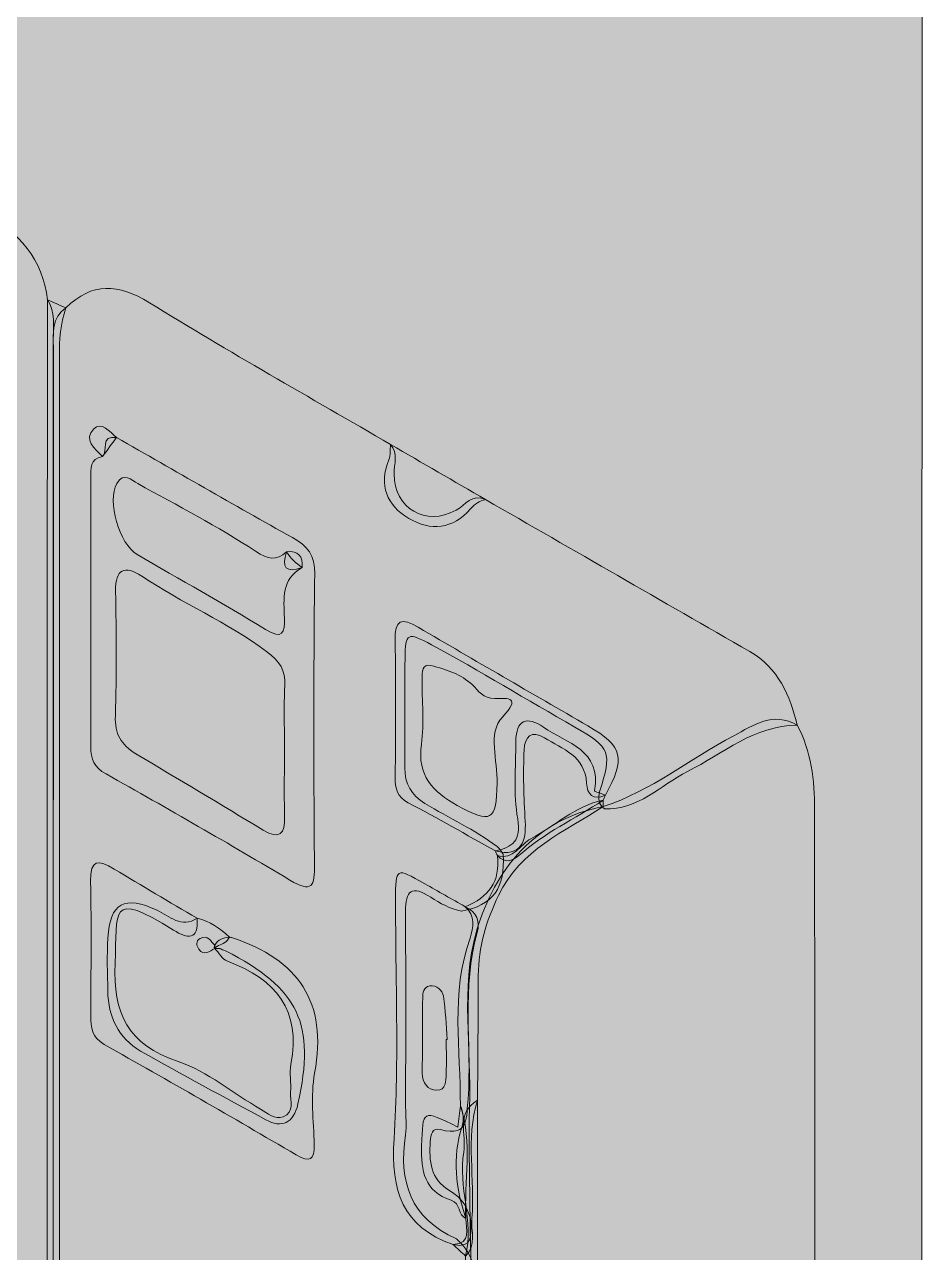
# Model space of a CAD drawing. Header units: inches. Extents: x -8 to 10100, y -1893 to 1161.
# Drawn here: x 784.5 to 853.5, y 107.8 to 202.2 of the extents above; entities that cross this region are included whole.
import ezdxf

# ---------------------------------------------------------------- set-up
doc = ezdxf.new("R2010")
doc.units = ezdxf.units.IN
doc.header["$MEASUREMENT"] = 0
doc.layers.add('Layer 10', color=7, linetype='Continuous')

# ---------------------------------------------------------------- blocks, each defined once
blk = doc.blocks.new('block 327')
at = {"layer": 'Layer 10', "true_color": 0xfefefe}
h = blk.add_hatch(color=7, dxfattribs=at)
h.dxf.hatch_style = 2
edge = h.paths.add_edge_path()
edge.add_spline(control_points=[(652.8, -36), (652.8, 48.375), (652.806, 132.75), (652.755, 217.124), (652.754, 218.733), (653.251, 218.91), (654.644, 218.909), (720.306, 218.876), (785.969, 218.874), (851.632, 218.916), (853.109, 218.917), (853.48, 218.61), (853.479, 217.089), (853.435, 133.351), (853.433, 49.613), (853.49, -34.125), (853.492, -35.858), (853.024, -36.04), (851.476, -36.039), (785.254, -35.994), (719.031, -36), (652.8, -36)], knot_values=[0, 0, 0, 0, 1, 1, 1, 2, 2, 2, 3, 3, 3, 4, 4, 4, 5, 5, 5, 6, 6, 6, 7, 7, 7, 7], degree=3, periodic=1)
at = {"layer": 'Layer 10', "true_color": 0x75767b}
h = blk.add_hatch(color=8, dxfattribs=at)
h.dxf.hatch_style = 2
edge = h.paths.add_edge_path()
edge.add_spline(control_points=[(819.936, 165.666), (826.703, 161.77), (833.469, 157.874), (840.237, 153.978), (842.421, 152.721), (843.306, 150.629), (843.872, 148.33), (840.572, 148.301), (838.178, 146.151), (835.449, 144.768), (833.366, 143.712), (831.664, 141.785), (829.054, 141.9), (828.846, 142.044), (828.716, 142.24), (828.659, 142.485), (828.622, 142.724), (828.635, 142.962), (828.689, 143.197), (829.651, 146.251), (829.542, 146.62), (826.788, 148.18), (823.107, 150.265), (819.512, 152.498), (815.786, 154.504), (813.921, 155.508), (813.773, 155.449), (813.742, 153.444), (813.699, 150.651), (813.75, 147.856), (813.724, 145.063), (813.712, 143.811), (814.215, 142.964), (815.274, 142.315), (817.111, 141.19), (819.083, 140.292), (820.828, 139.007), (821.015, 138.832), (821.159, 138.629), (821.271, 138.4), (821.478, 135.829), (820.482, 134.466), (818.086, 134.032), (817.214, 134.211), (816.438, 134.627), (815.711, 135.109), (814.273, 136.061), (813.766, 135.623), (813.776, 133.993), (813.807, 128.985), (813.788, 123.978), (813.787, 118.97), (813.787, 118.255), (813.877, 117.526), (813.772, 116.826), (813.239, 113.252), (814.15, 110.416), (817.69, 108.851), (818.216, 108.345), (818.686, 107.804), (818.897, 107.085), (819.168, 99.261), (819.214, 91.436), (818.883, 83.613), (817.745, 81.894), (816.887, 83.113), (815.986, 83.887), (815.087, 85.595), (813.681, 86.683), (811.87, 87.32), (809.665, 88.094), (807.845, 89.582), (805.811, 90.677), (804.872, 91.183), (803.976, 91.636), (802.878, 91.441), (797.355, 93.96), (792.326, 97.355), (787.082, 100.369), (785.794, 101.109), (784.241, 101.529), (783.419, 102.951), (782.246, 104.618), (780.396, 105.347), (778.725, 106.313), (777.648, 106.936), (776.415, 107.342), (775.842, 108.596), (775.535, 109.722), (776.006, 110.758), (776.244, 111.813), (776.548, 113.162), (776.577, 114.449), (775.745, 115.635), (775.102, 116.749), (773.887, 117.106), (772.9, 117.753), (772.246, 118.182), (771.394, 118.358), (771.2, 119.282), (771.37, 119.993), (771.24, 120.336), (770.455, 119.87), (769.794, 119.723), (769.257, 120.167), (768.64, 120.237), (764.169, 122.7), (759.935, 125.576), (755.339, 127.821), (751.452, 130.031), (747.428, 132.011), (743.858, 134.749), (741.545, 135.93), (742.177, 138.384), (741.648, 140.253), (740.892, 142.925), (740.874, 145.784), (740.19, 148.505), (740.112, 148.813), (740.212, 148.429), (740.146, 148.74), (739.819, 150.283), (741.264, 151.731), (739.694, 153.544), (738.561, 154.854), (738.804, 157.344), (738.433, 159.308), (738.061, 161.277), (738.121, 163.294), (737.668, 165.25), (737.216, 167.197), (736.877, 169.172), (736.552, 171.139), (735.511, 177.442), (734.584, 183.765), (733.384, 190.04), (732.066, 196.934), (731.106, 203.886), (729.88, 210.795), (729.718, 211.709), (729.037, 212.101), (728.645, 212.765), (728.504, 213.014), (728.494, 213.268), (728.613, 213.527), (729.255, 213.525), (729.868, 213.53), (730.348, 214.101), (731.76, 215.782), (733.276, 215.508), (735.016, 214.501), (750.48, 205.544), (765.976, 196.642), (781.451, 187.704), (784.039, 186.209), (785.942, 184.165), (786.265, 181.012), (786.898, 180.076), (786.716, 179.015), (786.717, 177.985), (786.718, 153.834), (786.719, 129.683), (786.72, 105.532), (786.721, 129.48), (786.72, 153.427), (786.724, 177.374), (786.725, 178.487), (786.581, 179.652), (787.69, 180.416), (789.719, 182.378), (791.68, 182.297), (794.098, 180.8), (800.191, 177.029), (806.443, 173.516), (812.631, 169.899), (813.223, 169.205), (812.901, 168.41), (812.903, 167.64), (812.909, 164.976), (815.32, 163.568), (817.657, 164.849), (818.374, 165.242), (818.902, 166.156), (819.936, 165.666)], knot_values=[0, 0, 0, 0, 1, 1, 1, 2, 2, 2, 3, 3, 3, 4, 4, 4, 5, 5, 5, 6, 6, 6, 7, 7, 7, 8, 8, 8, 9, 9, 9, 10, 10, 10, 11, 11, 11, 12, 12, 12, 13, 13, 13, 14, 14, 14, 15, 15, 15, 16, 16, 16, 17, 17, 17, 18, 18, 18, 19, 19, 19, 20, 20, 20, 21, 21, 21, 22, 22, 22, 23, 23, 23, 24, 24, 24, 25, 25, 25, 26, 26, 26, 27, 27, 27, 28, 28, 28, 29, 29, 29, 30, 30, 30, 31, 31, 31, 32, 32, 32, 33, 33, 33, 34, 34, 34, 35, 35, 35, 36, 36, 36, 37, 37, 37, 38, 38, 38, 39, 39, 39, 40, 40, 40, 41, 41, 41, 42, 42, 42, 43, 43, 43, 44, 44, 44, 45, 45, 45, 46, 46, 46, 47, 47, 47, 48, 48, 48, 49, 49, 49, 50, 50, 50, 51, 51, 51, 52, 52, 52, 53, 53, 53, 54, 54, 54, 55, 55, 55, 56, 56, 56, 57, 57, 57, 58, 58, 58, 59, 59, 59, 60, 60, 60, 61, 61, 61, 61], degree=3, periodic=1)
at = {"layer": 'Layer 10', "true_color": 0x818487}
h = blk.add_hatch(color=252, dxfattribs=at)
h.dxf.hatch_style = 2
edge = h.paths.add_edge_path()
edge.add_spline(control_points=[(787.69, 180.416), (787.258, 179.196), (787.186, 177.939), (787.187, 176.65), (787.205, 152.903), (787.204, 129.156), (787.191, 105.408), (787.19, 104.47), (787.411, 103.495), (786.919, 102.521), (785.859, 102.8), (786.26, 103.675), (786.259, 104.254), (786.244, 129.84), (786.256, 155.426), (786.265, 181.012), (786.74, 180.814), (787.215, 180.615), (787.69, 180.416)], knot_values=[0, 0, 0, 0, 1, 1, 1, 2, 2, 2, 3, 3, 3, 4, 4, 4, 5, 5, 5, 6, 6, 6, 6], degree=3, periodic=1)
at = {"layer": 'Layer 10', "true_color": 0xd5d5d8}
h = blk.add_hatch(color=254, dxfattribs=at)
h.dxf.hatch_style = 2
edge = h.paths.add_edge_path()
edge.add_spline(control_points=[(791.573, 170.445), (791.216, 169.955), (790.859, 169.465), (790.502, 168.975), (789.929, 169.594), (788.997, 170.28), (789.824, 171.113), (790.393, 171.687), (791.062, 170.907), (791.573, 170.445)], knot_values=[0, 0, 0, 0, 1, 1, 1, 2, 2, 2, 3, 3, 3, 3], degree=3, periodic=1)
at = {"layer": 'Layer 10', "true_color": 0xf7f7f7}
h = blk.add_hatch(color=7, dxfattribs=at)
h.dxf.hatch_style = 2
edge = h.paths.add_edge_path()
edge.add_spline(control_points=[(791.573, 170.445), (796.077, 167.871), (800.563, 165.263), (805.097, 162.743), (806.268, 162.092), (806.816, 161.387), (806.8, 159.952), (806.715, 152.514), (806.719, 145.076), (806.782, 137.638), (806.797, 135.962), (806.622, 135.389), (804.894, 136.422), (800.229, 139.213), (795.51, 141.915), (790.771, 144.578), (789.85, 145.096), (789.594, 145.71), (789.597, 146.682), (789.619, 153.561), (789.604, 160.439), (789.598, 167.317), (789.598, 168.037), (789.485, 168.812), (790.502, 168.975), (790.947, 169.401), (790.293, 170.628), (791.573, 170.445)], knot_values=[0, 0, 0, 0, 1, 1, 1, 2, 2, 2, 3, 3, 3, 4, 4, 4, 5, 5, 5, 6, 6, 6, 7, 7, 7, 8, 8, 8, 9, 9, 9, 9], degree=3, periodic=1)
at = {"layer": 'Layer 10', "true_color": 0x8d8e92}
h = blk.add_hatch(color=252, dxfattribs=at)
h.dxf.hatch_style = 2
edge = h.paths.add_edge_path()
edge.add_spline(control_points=[(819.936, 165.666), (819.453, 165.576), (819.104, 165.341), (818.762, 164.946), (817.414, 163.385), (815.71, 163.231), (814.032, 164.222), (812.337, 165.223), (811.707, 166.763), (812.491, 168.723), (812.633, 169.077), (812.589, 169.505), (812.631, 169.899), (815.066, 168.488), (817.501, 167.077), (819.936, 165.666)], knot_values=[0, 0, 0, 0, 1, 1, 1, 2, 2, 2, 3, 3, 3, 4, 4, 4, 5, 5, 5, 5], degree=3, periodic=1)
at = {"layer": 'Layer 10', "true_color": 0xe0e0df}
h = blk.add_hatch(color=254, dxfattribs=at)
h.dxf.hatch_style = 2
edge = h.paths.add_edge_path()
edge.add_spline(control_points=[(805.849, 160.442), (804.214, 159.564), (804.433, 158.035), (804.475, 156.559), (804.507, 155.423), (804.351, 154.869), (803.014, 155.694), (799.781, 157.691), (796.442, 159.518), (793.165, 161.445), (791.759, 162.271), (790.842, 165.567), (791.596, 166.904), (792.119, 167.831), (792.746, 167.149), (793.203, 166.897), (796.255, 165.22), (799.347, 163.596), (802.26, 161.698), (803.257, 161.049), (803.83, 160.939), (804.642, 161.662), (804.948, 161.16), (805.365, 160.767), (805.849, 160.442)], knot_values=[0, 0, 0, 0, 1, 1, 1, 2, 2, 2, 3, 3, 3, 4, 4, 4, 5, 5, 5, 6, 6, 6, 7, 7, 7, 8, 8, 8, 8], degree=3, periodic=1)
at = {"layer": 'Layer 10', "true_color": 0x656668}
h = blk.add_hatch(color=251, dxfattribs=at)
h.dxf.hatch_style = 2
edge = h.paths.add_edge_path()
edge.add_spline(control_points=[(805.849, 160.442), (804.576, 159.987), (804.249, 160.468), (804.642, 161.662), (805.544, 161.75), (805.906, 161.303), (805.849, 160.442)], knot_values=[0, 0, 0, 0, 1, 1, 1, 2, 2, 2, 2], degree=3, periodic=1)
at = {"layer": 'Layer 10', "true_color": 0xe1e0df}
h = blk.add_hatch(color=254, dxfattribs=at)
h.dxf.hatch_style = 2
edge = h.paths.add_edge_path()
edge.add_spline(control_points=[(804.479, 146.573), (804.479, 144.818), (804.438, 143.062), (804.492, 141.309), (804.534, 139.935), (804.099, 139.512), (802.843, 140.267), (799.582, 142.229), (796.321, 144.192), (793.05, 146.137), (791.928, 146.804), (791.436, 147.666), (791.485, 149.052), (791.6, 152.238), (791.563, 155.431), (791.505, 158.621), (791.474, 160.36), (792.222, 160.64), (793.511, 159.781), (796.618, 157.709), (800.076, 156.239), (803.097, 153.99), (804.158, 153.2), (804.551, 152.564), (804.497, 151.357), (804.425, 149.765), (804.479, 148.168), (804.479, 146.573)], knot_values=[0, 0, 0, 0, 1, 1, 1, 2, 2, 2, 3, 3, 3, 4, 4, 4, 5, 5, 5, 6, 6, 6, 7, 7, 7, 8, 8, 8, 9, 9, 9, 9], degree=3, periodic=1)
at = {"layer": 'Layer 10', "true_color": 0xf4f3f3}
h = blk.add_hatch(color=7, dxfattribs=at)
h.dxf.hatch_style = 2
edge = h.paths.add_edge_path()
edge.add_spline(control_points=[(820.68, 138.66), (818.454, 139.901), (816.249, 141.181), (813.992, 142.362), (813.123, 142.817), (812.981, 143.452), (812.987, 144.311), (813.013, 147.823), (813.04, 151.336), (812.981, 154.848), (812.954, 156.453), (813.449, 156.634), (814.763, 155.856), (819.089, 153.295), (823.453, 150.799), (827.795, 148.266), (830.504, 146.685), (830.719, 145.797), (829.13, 142.954), (828.171, 142.507), (827.732, 143.028), (827.686, 143.87), (827.571, 145.96), (825.85, 146.508), (824.452, 147.354), (823.443, 147.964), (822.94, 147.454), (822.892, 146.43), (822.805, 144.599), (822.867, 142.769), (822.973, 140.935), (823.06, 139.443), (822.706, 138.143), (820.68, 138.66)], knot_values=[0, 0, 0, 0, 1, 1, 1, 2, 2, 2, 3, 3, 3, 4, 4, 4, 5, 5, 5, 6, 6, 6, 7, 7, 7, 8, 8, 8, 9, 9, 9, 10, 10, 10, 11, 11, 11, 11], degree=3, periodic=1)
at = {"layer": 'Layer 10', "true_color": 0xe0e0df}
h = blk.add_hatch(color=254, dxfattribs=at)
h.dxf.hatch_style = 2
edge = h.paths.add_edge_path()
edge.add_spline(control_points=[(815.717, 152.92), (817.003, 152.575), (818.049, 152.244), (818.897, 151.442), (819.385, 150.981), (819.73, 150.359), (820.635, 150.378), (821.676, 150.4), (822.691, 150.501), (821.217, 148.942), (820.066, 147.724), (820.869, 145.6), (820.824, 143.884), (820.746, 140.945), (820.376, 140.722), (817.757, 142.158), (815.879, 143.188), (814.662, 144.452), (814.998, 146.857), (815.227, 148.495), (815.036, 150.19), (815.052, 151.86), (815.058, 152.419), (815.051, 153.043), (815.717, 152.92)], knot_values=[0, 0, 0, 0, 1, 1, 1, 2, 2, 2, 3, 3, 3, 4, 4, 4, 5, 5, 5, 6, 6, 6, 7, 7, 7, 8, 8, 8, 8], degree=3, periodic=1)
at = {"layer": 'Layer 10', "true_color": 0x535458}
h = blk.add_hatch(color=251, dxfattribs=at)
h.dxf.hatch_style = 2
edge = h.paths.add_edge_path()
edge.add_spline(control_points=[(828.969, 142.065), (832.645, 143.263), (835.629, 145.735), (838.991, 147.512), (840.546, 148.334), (842.017, 149.405), (843.872, 148.33), (844.968, 146.305), (845.2, 144.086), (845.203, 141.852), (845.237, 109.701), (845.251, 77.55), (845.269, 45.4), (845.272, 40.281), (845.256, 35.162), (845.281, 30.044), (845.302, 25.849), (844.958, 21.753), (842.587, 18.094), (842.343, 17.718), (842.343, 17.184), (842.231, 16.723), (840.917, 16.462), (840.039, 17.271), (839.119, 17.98), (837.733, 19.369), (835.337, 18.673), (834.111, 20.39), (833.901, 21.377), (833.098, 20.952), (832.554, 20.971), (830.269, 21.048), (827.979, 20.885), (825.692, 21.113), (826.07, 20.994), (826.448, 20.918), (826.664, 20.539), (825.35, 18.919), (823.509, 18.825), (821.645, 18.798), (820.548, 19.259), (820.561, 20.029), (821.05, 20.94), (821.572, 21.912), (821.887, 22.875), (820.836, 23.732), (819.676, 24.612), (818.393, 25.412), (818.61, 27.18), (818.778, 41.244), (818.664, 55.304), (818.674, 69.364), (818.683, 80.865), (819.057, 92.364), (818.868, 103.865), (818.785, 108.894), (818.626, 113.922), (818.682, 118.95), (818.89, 123.463), (817.966, 128.085), (819.237, 132.481), (820.619, 137.266), (823.801, 141.115), (828.969, 142.065)], knot_values=[0, 0, 0, 0, 1, 1, 1, 2, 2, 2, 3, 3, 3, 4, 4, 4, 5, 5, 5, 6, 6, 6, 7, 7, 7, 8, 8, 8, 9, 9, 9, 10, 10, 10, 11, 11, 11, 12, 12, 12, 13, 13, 13, 14, 14, 14, 15, 15, 15, 16, 16, 16, 17, 17, 17, 18, 18, 18, 19, 19, 19, 20, 20, 20, 21, 21, 21, 21], degree=3, periodic=1)
at = {"layer": 'Layer 10', "true_color": 0xe0e0e1}
h = blk.add_hatch(color=254, dxfattribs=at)
h.dxf.hatch_style = 2
edge = h.paths.add_edge_path()
edge.add_spline(control_points=[(820.68, 138.66), (822.006, 138.955), (822.686, 139.452), (822.397, 141.123), (822.062, 143.057), (822.246, 145.085), (822.254, 147.072), (822.261, 148.734), (823.119, 149.063), (824.381, 148.169), (826.13, 146.932), (828.888, 146.441), (828.292, 143.283), (828.282, 143.228), (828.837, 143.066), (829.129, 142.954), (829.076, 142.819), (829.02, 142.686), (828.961, 142.554), (826.798, 141.145), (824.44, 140.038), (822.49, 138.304), (821.956, 137.829), (821.386, 137.73), (820.833, 138.3), (820.772, 138.416), (820.721, 138.536), (820.68, 138.66)], knot_values=[0, 0, 0, 0, 1, 1, 1, 2, 2, 2, 3, 3, 3, 4, 4, 4, 5, 5, 5, 6, 6, 6, 7, 7, 7, 8, 8, 8, 9, 9, 9, 9], degree=3, periodic=1)
at = {"layer": 'Layer 10', "true_color": 0x93898b}
h = blk.add_hatch(color=252, dxfattribs=at)
h.dxf.hatch_style = 2
edge = h.paths.add_edge_path()
edge.add_spline(control_points=[(820.833, 138.3), (822.095, 137.943), (822.565, 139.146), (823.417, 139.6), (825.264, 140.586), (826.814, 142.132), (828.961, 142.554), (828.964, 142.391), (828.966, 142.228), (828.969, 142.065), (826.001, 140.137), (822.62, 138.782), (820.923, 135.242), (819.965, 133.245), (819.377, 131.271), (819.371, 129.085), (819.362, 125.889), (819.331, 122.694), (819.309, 119.498), (818.377, 116.511), (819.141, 113.445), (818.874, 110.428), (818.787, 109.451), (819.269, 108.368), (818.395, 107.518), (818.076, 107.812), (817.757, 108.107), (817.439, 108.401), (818.889, 108.514), (818.394, 109.584), (818.421, 110.397), (817.643, 112.725), (817.35, 115.065), (818.118, 117.471), (818.277, 117.971), (818.244, 118.555), (817.993, 119.073), (818.013, 123.381), (817.236, 127.731), (818.733, 131.961), (819.025, 132.784), (819.141, 133.67), (818.368, 134.375), (820.132, 135.092), (821.091, 136.314), (820.833, 138.3)], knot_values=[0, 0, 0, 0, 1, 1, 1, 2, 2, 2, 3, 3, 3, 4, 4, 4, 5, 5, 5, 6, 6, 6, 7, 7, 7, 8, 8, 8, 9, 9, 9, 10, 10, 10, 11, 11, 11, 12, 12, 12, 13, 13, 13, 14, 14, 14, 15, 15, 15, 15], degree=3, periodic=1)
at = {"layer": 'Layer 10', "true_color": 0xf4f4f5}
h = blk.add_hatch(color=7, dxfattribs=at)
h.dxf.hatch_style = 2
edge = h.paths.add_edge_path()
edge.add_spline(control_points=[(797.771, 133.48), (797.869, 131.757), (797.05, 131.888), (795.952, 132.579), (790.911, 135.754), (791.652, 134.01), (791.47, 130.024), (791.296, 126.209), (792.436, 123.752), (796.309, 122.467), (798.575, 121.715), (800.533, 120.043), (802.64, 118.803), (803.178, 118.487), (803.742, 117.978), (804.389, 118.227), (805.282, 118.571), (804.895, 119.452), (804.946, 120.117), (805.001, 120.829), (804.848, 121.57), (804.979, 122.263), (805.761, 126.409), (803.818, 128.815), (800.098, 130.186), (799.706, 130.33), (799.446, 130.833), (799.125, 131.169), (799.125, 131.169), (799.134, 131.405), (799.134, 131.405), (799.364, 131.861), (799.785, 131.986), (800.244, 132.044), (800.321, 132.024), (800.4, 132.009), (800.476, 131.984), (805.516, 130.304), (807.825, 127.047), (806.797, 121.589), (806.463, 119.813), (806.727, 117.92), (806.761, 116.081), (806.782, 114.896), (806.461, 114.669), (805.378, 115.303), (800.484, 118.172), (795.566, 121), (790.627, 123.79), (789.676, 124.327), (789.589, 125.08), (789.594, 125.998), (789.612, 129.437), (789.651, 132.877), (789.581, 136.315), (789.546, 138.05), (790.192, 138.008), (791.397, 137.271), (793.506, 135.982), (795.644, 134.741), (797.771, 133.48)], knot_values=[0, 0, 0, 0, 1, 1, 1, 2, 2, 2, 3, 3, 3, 4, 4, 4, 5, 5, 5, 6, 6, 6, 7, 7, 7, 8, 8, 8, 9, 9, 9, 10, 10, 10, 11, 11, 11, 12, 12, 12, 13, 13, 13, 14, 14, 14, 15, 15, 15, 16, 16, 16, 17, 17, 17, 18, 18, 18, 19, 19, 19, 20, 20, 20, 20], degree=3, periodic=1)
at = {"layer": 'Layer 10', "true_color": 0xf7f3f5}
h = blk.add_hatch(color=7, dxfattribs=at)
h.dxf.hatch_style = 2
edge = h.paths.add_edge_path()
edge.add_spline(control_points=[(817.439, 108.4), (813.526, 109.778), (812.646, 112.55), (812.898, 116.529), (813.284, 122.632), (813.006, 128.776), (813.014, 134.903), (813.017, 137.409), (813.021, 137.408), (815.258, 136.137), (816.294, 135.548), (817.332, 134.962), (818.368, 134.375), (819.254, 133.986), (819.523, 133.203), (819.291, 132.398), (818.078, 128.174), (818.876, 123.851), (818.589, 119.59), (818.418, 118.329), (818.769, 116.622), (816.457, 117.244), (815.821, 117.414), (815.705, 116.823), (815.675, 116.324), (815.585, 114.845), (815.679, 113.434), (817.148, 112.563), (818.096, 112.001), (818.659, 111.177), (818.828, 110.083), (818.782, 109.176), (818.975, 108.071), (817.439, 108.4)], knot_values=[0, 0, 0, 0, 1, 1, 1, 2, 2, 2, 3, 3, 3, 4, 4, 4, 5, 5, 5, 6, 6, 6, 7, 7, 7, 8, 8, 8, 9, 9, 9, 10, 10, 10, 11, 11, 11, 11], degree=3, periodic=1)
at = {"layer": 'Layer 10', "true_color": 0xe0e0df}
h = blk.add_hatch(color=254, dxfattribs=at)
h.dxf.hatch_style = 2
edge = h.paths.add_edge_path()
edge.add_spline(control_points=[(797.771, 133.48), (798.745, 133.259), (799.525, 132.705), (800.244, 132.044), (800.072, 131.684), (799.755, 131.511), (799.413, 131.386), (798.706, 130.989), (799.603, 131.263), (799.53, 131.133), (799.664, 131.097), (799.795, 131.05), (799.936, 130.993), (805.612, 128.08), (806.882, 125.361), (805.513, 119.219), (805.18, 117.724), (804.248, 117.337), (803.059, 117.99), (799.848, 119.752), (796.597, 121.444), (793.43, 123.28), (791.734, 124.263), (790.934, 125.906), (790.904, 127.898), (790.884, 129.254), (790.83, 130.612), (790.909, 131.964), (791.066, 134.666), (792.194, 135.286), (794.7, 134.096), (795.672, 133.635), (796.551, 132.707), (797.771, 133.48)], knot_values=[0, 0, 0, 0, 1, 1, 1, 2, 2, 2, 3, 3, 3, 4, 4, 4, 5, 5, 5, 6, 6, 6, 7, 7, 7, 8, 8, 8, 9, 9, 9, 10, 10, 10, 11, 11, 11, 11], degree=3, periodic=1)
at = {"layer": 'Layer 10', "true_color": 0x3d3e40}
h = blk.add_hatch(color=250, dxfattribs=at)
h.dxf.hatch_style = 2
edge = h.paths.add_edge_path()
edge.add_spline(control_points=[(799.134, 131.405), (799.058, 131.329), (799.055, 131.251), (799.125, 131.169), (798.725, 130.96), (798.317, 130.529), (797.902, 131.105), (797.716, 131.363), (797.643, 131.725), (797.99, 131.928), (798.586, 132.277), (798.806, 131.7), (799.134, 131.405)], knot_values=[0, 0, 0, 0, 1, 1, 1, 2, 2, 2, 3, 3, 3, 4, 4, 4, 4], degree=3, periodic=1)
at = {"layer": 'Layer 10', "true_color": 0xd2727d}
h = blk.add_hatch(color=243, dxfattribs=at)
h.dxf.hatch_style = 2
edge = h.paths.add_edge_path()
edge.add_spline(control_points=[(816.908, 124.167), (816.908, 123.288), (816.934, 122.408), (816.899, 121.53), (816.877, 120.995), (816.926, 120.25), (816.173, 120.259), (815.457, 120.268), (815.071, 120.849), (815.07, 121.584), (815.069, 123.502), (815.081, 125.421), (815.096, 127.339), (815.1, 127.747), (815.165, 128.211), (815.636, 128.282), (816.179, 128.363), (816.615, 127.941), (816.687, 127.495), (816.862, 126.4), (816.887, 125.281), (816.973, 124.172), (816.952, 124.17), (816.93, 124.169), (816.908, 124.167)], knot_values=[0, 0, 0, 0, 1, 1, 1, 2, 2, 2, 3, 3, 3, 4, 4, 4, 5, 5, 5, 6, 6, 6, 7, 7, 7, 8, 8, 8, 8], degree=3, periodic=1)
at = {"layer": 'Layer 10', "true_color": 0xdde1df}
h = blk.add_hatch(color=254, dxfattribs=at)
h.dxf.hatch_style = 2
edge = h.paths.add_edge_path()
edge.add_spline(control_points=[(817.993, 119.073), (818.967, 116.222), (818.246, 113.287), (818.421, 110.397), (817.795, 110.667), (818.022, 111.583), (817.283, 111.815), (815.213, 112.464), (814.96, 114.08), (815.018, 115.97), (815.106, 118.795), (815.04, 118.797), (817.792, 117.437), (817.862, 118.008), (817.927, 118.541), (817.993, 119.073)], knot_values=[0, 0, 0, 0, 1, 1, 1, 2, 2, 2, 3, 3, 3, 4, 4, 4, 5, 5, 5, 5], degree=3, periodic=1)
at = {"layer": 'Layer 10', "true_color": 0x86868a}
h = blk.add_hatch(color=252, dxfattribs=at)
h.dxf.hatch_style = 2
edge = h.paths.add_edge_path()
edge.add_spline(control_points=[(818.459, 74.395), (818.425, 75.184), (818.391, 75.974), (818.357, 76.764), (817.392, 78.859), (817.355, 80.949), (818.391, 83.034), (818.392, 91.195), (818.393, 99.356), (818.394, 107.518), (819.078, 110.199), (817.786, 112.851), (818.247, 115.506), (818.48, 116.852), (817.626, 118.53), (819.309, 119.498), (819.33, 92.312), (819.351, 65.127), (819.374, 37.941), (819.377, 34.823), (819.418, 31.705), (819.391, 28.588), (819.385, 27.823), (819.611, 26.961), (818.887, 26.339), (817.497, 25.992), (816.627, 26.414), (816.5, 27.945), (817.777, 28.562), (818.421, 29.523), (818.244, 30.998), (818.103, 32.18), (818.399, 33.356), (818.406, 34.539), (817.753, 36.024), (818.434, 37.511), (818.425, 38.998), (818.368, 47.868), (818.368, 56.739), (818.436, 65.608), (818.447, 66.993), (817.948, 68.265), (817.946, 69.619), (818.087, 69.866), (818.539, 69.283), (818.495, 69.753), (818.35, 71.303), (818.162, 72.844), (818.459, 74.395)], knot_values=[0, 0, 0, 0, 1, 1, 1, 2, 2, 2, 3, 3, 3, 4, 4, 4, 5, 5, 5, 6, 6, 6, 7, 7, 7, 8, 8, 8, 9, 9, 9, 10, 10, 10, 11, 11, 11, 12, 12, 12, 13, 13, 13, 14, 14, 14, 15, 15, 15, 16, 16, 16, 16], degree=3, periodic=1)
at = {"layer": 'Layer 10', "lineweight": 0}
for points, knots in [([(652.8, -36), (652.8, 48.375), (652.806, 132.75), (652.755, 217.124), (652.754, 218.733), (653.251, 218.91), (654.644, 218.909), (720.306, 218.876), (785.969, 218.874), (851.632, 218.916), (853.109, 218.917), (853.48, 218.61), (853.479, 217.089), (853.435, 133.351), (853.433, 49.613), (853.49, -34.125), (853.492, -35.858), (853.024, -36.04), (851.476, -36.039), (785.254, -35.994), (719.031, -36), (652.8, -36)], [0, 0, 0, 0, 1, 1, 1, 2, 2, 2, 3, 3, 3, 4, 4, 4, 5, 5, 5, 6, 6, 6, 7, 7, 7, 7]), ([(819.936, 165.666), (826.703, 161.77), (833.469, 157.874), (840.237, 153.978), (842.421, 152.721), (843.306, 150.629), (843.872, 148.33), (840.572, 148.301), (838.178, 146.151), (835.449, 144.768), (833.366, 143.712), (831.664, 141.785), (829.054, 141.9), (828.846, 142.044), (828.716, 142.24), (828.659, 142.485), (828.622, 142.724), (828.635, 142.962), (828.689, 143.197), (829.651, 146.251), (829.542, 146.62), (826.788, 148.18), (823.107, 150.265), (819.512, 152.498), (815.786, 154.504), (813.921, 155.508), (813.773, 155.449), (813.742, 153.444), (813.699, 150.651), (813.75, 147.856), (813.724, 145.063), (813.712, 143.811), (814.215, 142.964), (815.274, 142.315), (817.111, 141.19), (819.083, 140.292), (820.828, 139.007), (821.015, 138.832), (821.159, 138.629), (821.271, 138.4), (821.478, 135.829), (820.482, 134.466), (818.086, 134.032), (817.214, 134.211), (816.438, 134.627), (815.711, 135.109), (814.273, 136.061), (813.766, 135.623), (813.776, 133.993), (813.807, 128.985), (813.788, 123.978), (813.787, 118.97), (813.787, 118.255), (813.877, 117.526), (813.772, 116.826), (813.239, 113.252), (814.15, 110.416), (817.69, 108.851), (818.216, 108.345), (818.686, 107.804), (818.897, 107.085), (819.168, 99.261), (819.214, 91.436), (818.883, 83.613), (817.745, 81.894), (816.887, 83.113), (815.986, 83.887), (815.087, 85.595), (813.681, 86.683), (811.87, 87.32), (809.665, 88.094), (807.845, 89.582), (805.811, 90.677), (804.872, 91.183), (803.976, 91.636), (802.878, 91.441), (797.355, 93.96), (792.326, 97.355), (787.082, 100.369), (785.794, 101.109), (784.241, 101.529), (783.419, 102.951), (782.246, 104.618), (780.396, 105.347), (778.725, 106.313), (777.648, 106.936), (776.415, 107.342), (775.842, 108.596), (775.535, 109.722), (776.006, 110.758), (776.244, 111.813), (776.548, 113.162), (776.577, 114.449), (775.745, 115.635), (775.102, 116.749), (773.887, 117.106), (772.9, 117.753), (772.246, 118.182), (771.394, 118.358), (771.2, 119.282), (771.37, 119.993), (771.24, 120.336), (770.455, 119.87), (769.794, 119.723), (769.257, 120.167), (768.64, 120.237), (764.169, 122.7), (759.935, 125.576), (755.339, 127.821), (751.452, 130.031), (747.428, 132.011), (743.858, 134.749), (741.545, 135.93), (742.177, 138.384), (741.648, 140.253), (740.892, 142.925), (740.874, 145.784), (740.19, 148.505), (740.112, 148.813), (740.212, 148.429), (740.146, 148.74), (739.819, 150.283), (741.264, 151.731), (739.694, 153.544), (738.561, 154.854), (738.804, 157.344), (738.433, 159.308), (738.061, 161.277), (738.121, 163.294), (737.668, 165.25), (737.216, 167.197), (736.877, 169.172), (736.552, 171.139), (735.511, 177.442), (734.584, 183.765), (733.384, 190.04), (732.066, 196.934), (731.106, 203.886), (729.88, 210.795), (729.718, 211.709), (729.037, 212.101), (728.645, 212.765), (728.504, 213.014), (728.494, 213.268), (728.613, 213.527), (729.255, 213.525), (729.868, 213.53), (730.348, 214.101), (731.76, 215.782), (733.276, 215.508), (735.016, 214.501), (750.48, 205.544), (765.976, 196.642), (781.451, 187.704), (784.039, 186.209), (785.942, 184.165), (786.265, 181.012), (786.898, 180.076), (786.716, 179.015), (786.717, 177.985), (786.718, 153.834), (786.719, 129.683), (786.72, 105.532), (786.721, 129.48), (786.72, 153.427), (786.724, 177.374), (786.725, 178.487), (786.581, 179.652), (787.69, 180.416), (789.719, 182.378), (791.68, 182.297), (794.098, 180.8), (800.191, 177.029), (806.443, 173.516), (812.631, 169.899), (813.223, 169.205), (812.901, 168.41), (812.903, 167.64), (812.909, 164.976), (815.32, 163.568), (817.657, 164.849), (818.374, 165.242), (818.902, 166.156), (819.936, 165.666)], [0, 0, 0, 0, 1, 1, 1, 2, 2, 2, 3, 3, 3, 4, 4, 4, 5, 5, 5, 6, 6, 6, 7, 7, 7, 8, 8, 8, 9, 9, 9, 10, 10, 10, 11, 11, 11, 12, 12, 12, 13, 13, 13, 14, 14, 14, 15, 15, 15, 16, 16, 16, 17, 17, 17, 18, 18, 18, 19, 19, 19, 20, 20, 20, 21, 21, 21, 22, 22, 22, 23, 23, 23, 24, 24, 24, 25, 25, 25, 26, 26, 26, 27, 27, 27, 28, 28, 28, 29, 29, 29, 30, 30, 30, 31, 31, 31, 32, 32, 32, 33, 33, 33, 34, 34, 34, 35, 35, 35, 36, 36, 36, 37, 37, 37, 38, 38, 38, 39, 39, 39, 40, 40, 40, 41, 41, 41, 42, 42, 42, 43, 43, 43, 44, 44, 44, 45, 45, 45, 46, 46, 46, 47, 47, 47, 48, 48, 48, 49, 49, 49, 50, 50, 50, 51, 51, 51, 52, 52, 52, 53, 53, 53, 54, 54, 54, 55, 55, 55, 56, 56, 56, 57, 57, 57, 58, 58, 58, 59, 59, 59, 60, 60, 60, 61, 61, 61, 61]), ([(787.69, 180.416), (787.258, 179.196), (787.186, 177.939), (787.187, 176.65), (787.205, 152.903), (787.204, 129.156), (787.191, 105.408), (787.19, 104.47), (787.411, 103.495), (786.919, 102.521), (785.859, 102.8), (786.26, 103.675), (786.259, 104.254), (786.244, 129.84), (786.256, 155.426), (786.265, 181.012), (786.74, 180.814), (787.215, 180.615), (787.69, 180.416)], [0, 0, 0, 0, 1, 1, 1, 2, 2, 2, 3, 3, 3, 4, 4, 4, 5, 5, 5, 6, 6, 6, 6]), ([(791.573, 170.445), (791.216, 169.955), (790.859, 169.465), (790.502, 168.975), (789.929, 169.594), (788.997, 170.28), (789.824, 171.113), (790.393, 171.687), (791.062, 170.907), (791.573, 170.445)], [0, 0, 0, 0, 1, 1, 1, 2, 2, 2, 3, 3, 3, 3]), ([(791.573, 170.445), (796.077, 167.871), (800.563, 165.263), (805.097, 162.743), (806.268, 162.092), (806.816, 161.387), (806.8, 159.952), (806.715, 152.514), (806.719, 145.076), (806.782, 137.638), (806.797, 135.962), (806.622, 135.389), (804.894, 136.422), (800.229, 139.213), (795.51, 141.915), (790.771, 144.578), (789.85, 145.096), (789.594, 145.71), (789.597, 146.682), (789.619, 153.561), (789.604, 160.439), (789.598, 167.317), (789.598, 168.037), (789.485, 168.812), (790.502, 168.975), (790.947, 169.401), (790.293, 170.628), (791.573, 170.445)], [0, 0, 0, 0, 1, 1, 1, 2, 2, 2, 3, 3, 3, 4, 4, 4, 5, 5, 5, 6, 6, 6, 7, 7, 7, 8, 8, 8, 9, 9, 9, 9]), ([(819.936, 165.666), (819.453, 165.576), (819.104, 165.341), (818.762, 164.946), (817.414, 163.385), (815.71, 163.231), (814.032, 164.222), (812.337, 165.223), (811.707, 166.763), (812.491, 168.723), (812.633, 169.077), (812.589, 169.505), (812.631, 169.899), (815.066, 168.488), (817.501, 167.077), (819.936, 165.666)], [0, 0, 0, 0, 1, 1, 1, 2, 2, 2, 3, 3, 3, 4, 4, 4, 5, 5, 5, 5]), ([(805.849, 160.442), (804.214, 159.564), (804.433, 158.035), (804.475, 156.559), (804.507, 155.423), (804.351, 154.869), (803.014, 155.694), (799.781, 157.691), (796.442, 159.518), (793.165, 161.445), (791.759, 162.271), (790.842, 165.567), (791.596, 166.904), (792.119, 167.831), (792.746, 167.149), (793.203, 166.897), (796.255, 165.22), (799.347, 163.596), (802.26, 161.698), (803.257, 161.049), (803.83, 160.939), (804.642, 161.662), (804.948, 161.16), (805.365, 160.767), (805.849, 160.442)], [0, 0, 0, 0, 1, 1, 1, 2, 2, 2, 3, 3, 3, 4, 4, 4, 5, 5, 5, 6, 6, 6, 7, 7, 7, 8, 8, 8, 8]), ([(805.849, 160.442), (804.576, 159.987), (804.249, 160.468), (804.642, 161.662), (805.544, 161.75), (805.906, 161.303), (805.849, 160.442)], [0, 0, 0, 0, 1, 1, 1, 2, 2, 2, 2]), ([(804.479, 146.573), (804.479, 144.818), (804.438, 143.062), (804.492, 141.309), (804.534, 139.935), (804.099, 139.512), (802.843, 140.267), (799.582, 142.229), (796.321, 144.192), (793.05, 146.137), (791.928, 146.804), (791.436, 147.666), (791.485, 149.052), (791.6, 152.238), (791.563, 155.431), (791.505, 158.621), (791.474, 160.36), (792.222, 160.64), (793.511, 159.781), (796.618, 157.709), (800.076, 156.239), (803.097, 153.99), (804.158, 153.2), (804.551, 152.564), (804.497, 151.357), (804.425, 149.765), (804.479, 148.168), (804.479, 146.573)], [0, 0, 0, 0, 1, 1, 1, 2, 2, 2, 3, 3, 3, 4, 4, 4, 5, 5, 5, 6, 6, 6, 7, 7, 7, 8, 8, 8, 9, 9, 9, 9]), ([(820.68, 138.66), (818.454, 139.901), (816.249, 141.181), (813.992, 142.362), (813.123, 142.817), (812.981, 143.452), (812.987, 144.311), (813.013, 147.823), (813.04, 151.336), (812.981, 154.848), (812.954, 156.453), (813.449, 156.634), (814.763, 155.856), (819.089, 153.295), (823.453, 150.799), (827.795, 148.266), (830.504, 146.685), (830.719, 145.797), (829.13, 142.954), (828.171, 142.507), (827.732, 143.028), (827.686, 143.87), (827.571, 145.96), (825.85, 146.508), (824.452, 147.354), (823.443, 147.964), (822.94, 147.454), (822.892, 146.43), (822.805, 144.599), (822.867, 142.769), (822.973, 140.935), (823.06, 139.443), (822.706, 138.143), (820.68, 138.66)], [0, 0, 0, 0, 1, 1, 1, 2, 2, 2, 3, 3, 3, 4, 4, 4, 5, 5, 5, 6, 6, 6, 7, 7, 7, 8, 8, 8, 9, 9, 9, 10, 10, 10, 11, 11, 11, 11]), ([(815.717, 152.92), (817.003, 152.575), (818.049, 152.244), (818.897, 151.442), (819.385, 150.981), (819.73, 150.359), (820.635, 150.378), (821.676, 150.4), (822.691, 150.501), (821.217, 148.942), (820.066, 147.724), (820.869, 145.6), (820.824, 143.884), (820.746, 140.945), (820.376, 140.722), (817.757, 142.158), (815.879, 143.188), (814.662, 144.452), (814.998, 146.857), (815.227, 148.495), (815.036, 150.19), (815.052, 151.86), (815.058, 152.419), (815.051, 153.043), (815.717, 152.92)], [0, 0, 0, 0, 1, 1, 1, 2, 2, 2, 3, 3, 3, 4, 4, 4, 5, 5, 5, 6, 6, 6, 7, 7, 7, 8, 8, 8, 8]), ([(828.969, 142.065), (832.645, 143.263), (835.629, 145.735), (838.991, 147.512), (840.546, 148.334), (842.017, 149.405), (843.872, 148.33), (844.968, 146.305), (845.2, 144.086), (845.203, 141.852), (845.237, 109.701), (845.251, 77.55), (845.269, 45.4), (845.272, 40.281), (845.256, 35.162), (845.281, 30.044), (845.302, 25.849), (844.958, 21.753), (842.587, 18.094), (842.343, 17.718), (842.343, 17.184), (842.231, 16.723), (840.917, 16.462), (840.039, 17.271), (839.119, 17.98), (837.733, 19.369), (835.337, 18.673), (834.111, 20.39), (833.901, 21.377), (833.098, 20.952), (832.554, 20.971), (830.269, 21.048), (827.979, 20.885), (825.692, 21.113), (826.07, 20.994), (826.448, 20.918), (826.664, 20.539), (825.35, 18.919), (823.509, 18.825), (821.645, 18.798), (820.548, 19.259), (820.561, 20.029), (821.05, 20.94), (821.572, 21.912), (821.887, 22.875), (820.836, 23.732), (819.676, 24.612), (818.393, 25.412), (818.61, 27.18), (818.778, 41.244), (818.664, 55.304), (818.674, 69.364), (818.683, 80.865), (819.057, 92.364), (818.868, 103.865), (818.785, 108.894), (818.626, 113.922), (818.682, 118.95), (818.89, 123.463), (817.966, 128.085), (819.237, 132.481), (820.619, 137.266), (823.801, 141.115), (828.969, 142.065)], [0, 0, 0, 0, 1, 1, 1, 2, 2, 2, 3, 3, 3, 4, 4, 4, 5, 5, 5, 6, 6, 6, 7, 7, 7, 8, 8, 8, 9, 9, 9, 10, 10, 10, 11, 11, 11, 12, 12, 12, 13, 13, 13, 14, 14, 14, 15, 15, 15, 16, 16, 16, 17, 17, 17, 18, 18, 18, 19, 19, 19, 20, 20, 20, 21, 21, 21, 21]), ([(820.68, 138.66), (822.006, 138.955), (822.686, 139.452), (822.397, 141.123), (822.062, 143.057), (822.246, 145.085), (822.254, 147.072), (822.261, 148.734), (823.119, 149.063), (824.381, 148.169), (826.13, 146.932), (828.888, 146.441), (828.292, 143.283), (828.282, 143.228), (828.837, 143.066), (829.129, 142.954), (829.076, 142.819), (829.02, 142.686), (828.961, 142.554), (826.798, 141.145), (824.44, 140.038), (822.49, 138.304), (821.956, 137.829), (821.386, 137.73), (820.833, 138.3), (820.772, 138.416), (820.721, 138.536), (820.68, 138.66)], [0, 0, 0, 0, 1, 1, 1, 2, 2, 2, 3, 3, 3, 4, 4, 4, 5, 5, 5, 6, 6, 6, 7, 7, 7, 8, 8, 8, 9, 9, 9, 9]), ([(820.833, 138.3), (822.095, 137.943), (822.565, 139.146), (823.417, 139.6), (825.264, 140.586), (826.814, 142.132), (828.961, 142.554), (828.964, 142.391), (828.966, 142.228), (828.969, 142.065), (826.001, 140.137), (822.62, 138.782), (820.923, 135.242), (819.965, 133.245), (819.377, 131.271), (819.371, 129.085), (819.362, 125.889), (819.331, 122.694), (819.309, 119.498), (818.377, 116.511), (819.141, 113.445), (818.874, 110.428), (818.787, 109.451), (819.269, 108.368), (818.395, 107.518), (818.076, 107.812), (817.757, 108.107), (817.439, 108.401), (818.889, 108.514), (818.394, 109.584), (818.421, 110.397), (817.643, 112.725), (817.35, 115.065), (818.118, 117.471), (818.277, 117.971), (818.244, 118.555), (817.993, 119.073), (818.013, 123.381), (817.236, 127.731), (818.733, 131.961), (819.025, 132.784), (819.141, 133.67), (818.368, 134.375), (820.132, 135.092), (821.091, 136.314), (820.833, 138.3)], [0, 0, 0, 0, 1, 1, 1, 2, 2, 2, 3, 3, 3, 4, 4, 4, 5, 5, 5, 6, 6, 6, 7, 7, 7, 8, 8, 8, 9, 9, 9, 10, 10, 10, 11, 11, 11, 12, 12, 12, 13, 13, 13, 14, 14, 14, 15, 15, 15, 15]), ([(797.771, 133.48), (797.869, 131.757), (797.05, 131.888), (795.952, 132.579), (790.911, 135.754), (791.652, 134.01), (791.47, 130.024), (791.296, 126.209), (792.436, 123.752), (796.309, 122.467), (798.575, 121.715), (800.533, 120.043), (802.64, 118.803), (803.178, 118.487), (803.742, 117.978), (804.389, 118.227), (805.282, 118.571), (804.895, 119.452), (804.946, 120.117), (805.001, 120.829), (804.848, 121.57), (804.979, 122.263), (805.761, 126.409), (803.818, 128.815), (800.098, 130.186), (799.706, 130.33), (799.446, 130.833), (799.125, 131.169), (799.125, 131.169), (799.134, 131.405), (799.134, 131.405), (799.364, 131.861), (799.785, 131.986), (800.244, 132.044), (800.321, 132.024), (800.4, 132.009), (800.476, 131.984), (805.516, 130.304), (807.825, 127.047), (806.797, 121.589), (806.463, 119.813), (806.727, 117.92), (806.761, 116.081), (806.782, 114.896), (806.461, 114.669), (805.378, 115.303), (800.484, 118.172), (795.566, 121), (790.627, 123.79), (789.676, 124.327), (789.589, 125.08), (789.594, 125.998), (789.612, 129.437), (789.651, 132.877), (789.581, 136.315), (789.546, 138.05), (790.192, 138.008), (791.397, 137.271), (793.506, 135.982), (795.644, 134.741), (797.771, 133.48)], [0, 0, 0, 0, 1, 1, 1, 2, 2, 2, 3, 3, 3, 4, 4, 4, 5, 5, 5, 6, 6, 6, 7, 7, 7, 8, 8, 8, 9, 9, 9, 10, 10, 10, 11, 11, 11, 12, 12, 12, 13, 13, 13, 14, 14, 14, 15, 15, 15, 16, 16, 16, 17, 17, 17, 18, 18, 18, 19, 19, 19, 20, 20, 20, 20]), ([(817.439, 108.4), (813.526, 109.778), (812.646, 112.55), (812.898, 116.529), (813.284, 122.632), (813.006, 128.776), (813.014, 134.903), (813.017, 137.409), (813.021, 137.408), (815.258, 136.137), (816.294, 135.548), (817.332, 134.962), (818.368, 134.375), (819.254, 133.986), (819.523, 133.203), (819.291, 132.398), (818.078, 128.174), (818.876, 123.851), (818.589, 119.59), (818.418, 118.329), (818.769, 116.622), (816.457, 117.244), (815.821, 117.414), (815.705, 116.823), (815.675, 116.324), (815.585, 114.845), (815.679, 113.434), (817.148, 112.563), (818.096, 112.001), (818.659, 111.177), (818.828, 110.083), (818.782, 109.176), (818.975, 108.071), (817.439, 108.4)], [0, 0, 0, 0, 1, 1, 1, 2, 2, 2, 3, 3, 3, 4, 4, 4, 5, 5, 5, 6, 6, 6, 7, 7, 7, 8, 8, 8, 9, 9, 9, 10, 10, 10, 11, 11, 11, 11]), ([(797.771, 133.48), (798.745, 133.259), (799.525, 132.705), (800.244, 132.044), (800.072, 131.684), (799.755, 131.511), (799.413, 131.386), (798.706, 130.989), (799.603, 131.263), (799.53, 131.133), (799.664, 131.097), (799.795, 131.05), (799.936, 130.993), (805.612, 128.08), (806.882, 125.361), (805.513, 119.219), (805.18, 117.724), (804.248, 117.337), (803.059, 117.99), (799.848, 119.752), (796.597, 121.444), (793.43, 123.28), (791.734, 124.263), (790.934, 125.906), (790.904, 127.898), (790.884, 129.254), (790.83, 130.612), (790.909, 131.964), (791.066, 134.666), (792.194, 135.286), (794.7, 134.096), (795.672, 133.635), (796.551, 132.707), (797.771, 133.48)], [0, 0, 0, 0, 1, 1, 1, 2, 2, 2, 3, 3, 3, 4, 4, 4, 5, 5, 5, 6, 6, 6, 7, 7, 7, 8, 8, 8, 9, 9, 9, 10, 10, 10, 11, 11, 11, 11]), ([(799.134, 131.405), (799.058, 131.329), (799.055, 131.251), (799.125, 131.169), (798.725, 130.96), (798.317, 130.529), (797.902, 131.105), (797.716, 131.363), (797.643, 131.725), (797.99, 131.928), (798.586, 132.277), (798.806, 131.7), (799.134, 131.405)], [0, 0, 0, 0, 1, 1, 1, 2, 2, 2, 3, 3, 3, 4, 4, 4, 4]), ([(816.908, 124.167), (816.908, 123.288), (816.934, 122.408), (816.899, 121.53), (816.877, 120.995), (816.926, 120.25), (816.173, 120.259), (815.457, 120.268), (815.071, 120.849), (815.07, 121.584), (815.069, 123.502), (815.081, 125.421), (815.096, 127.339), (815.1, 127.747), (815.165, 128.211), (815.636, 128.282), (816.179, 128.363), (816.615, 127.941), (816.687, 127.495), (816.862, 126.4), (816.887, 125.281), (816.973, 124.172), (816.952, 124.17), (816.93, 124.169), (816.908, 124.167)], [0, 0, 0, 0, 1, 1, 1, 2, 2, 2, 3, 3, 3, 4, 4, 4, 5, 5, 5, 6, 6, 6, 7, 7, 7, 8, 8, 8, 8]), ([(817.993, 119.073), (818.967, 116.222), (818.246, 113.287), (818.421, 110.397), (817.795, 110.667), (818.022, 111.583), (817.283, 111.815), (815.213, 112.464), (814.96, 114.08), (815.018, 115.97), (815.106, 118.795), (815.04, 118.797), (817.792, 117.437), (817.862, 118.008), (817.927, 118.541), (817.993, 119.073)], [0, 0, 0, 0, 1, 1, 1, 2, 2, 2, 3, 3, 3, 4, 4, 4, 5, 5, 5, 5]), ([(818.459, 74.395), (818.425, 75.184), (818.391, 75.974), (818.357, 76.764), (817.392, 78.859), (817.355, 80.949), (818.391, 83.034), (818.392, 91.195), (818.393, 99.356), (818.394, 107.518), (819.078, 110.199), (817.786, 112.851), (818.247, 115.506), (818.48, 116.852), (817.626, 118.53), (819.309, 119.498), (819.33, 92.312), (819.351, 65.127), (819.374, 37.941), (819.377, 34.823), (819.418, 31.705), (819.391, 28.588), (819.385, 27.823), (819.611, 26.961), (818.887, 26.339), (817.497, 25.992), (816.627, 26.414), (816.5, 27.945), (817.777, 28.562), (818.421, 29.523), (818.244, 30.998), (818.103, 32.18), (818.399, 33.356), (818.406, 34.539), (817.753, 36.024), (818.434, 37.511), (818.425, 38.998), (818.368, 47.868), (818.368, 56.739), (818.436, 65.608), (818.447, 66.993), (817.948, 68.265), (817.946, 69.619), (818.087, 69.866), (818.539, 69.283), (818.495, 69.753), (818.35, 71.303), (818.162, 72.844), (818.459, 74.395)], [0, 0, 0, 0, 1, 1, 1, 2, 2, 2, 3, 3, 3, 4, 4, 4, 5, 5, 5, 6, 6, 6, 7, 7, 7, 8, 8, 8, 9, 9, 9, 10, 10, 10, 11, 11, 11, 12, 12, 12, 13, 13, 13, 14, 14, 14, 15, 15, 15, 16, 16, 16, 16])]:
    blk.add_open_spline(points, degree=3, knots=knots, dxfattribs=at)
blk = doc.blocks.new('block 326')
at = {"layer": 'Layer 10'}
blk.add_blockref('block 327', (0, 0), dxfattribs=at)

msp = doc.modelspace()

# ---------------------------------------------------------------- block references
at = {"layer": 'Layer 10'}
msp.add_blockref('block 326', (0, 0), dxfattribs=at)

doc.saveas('drawing.dxf')
